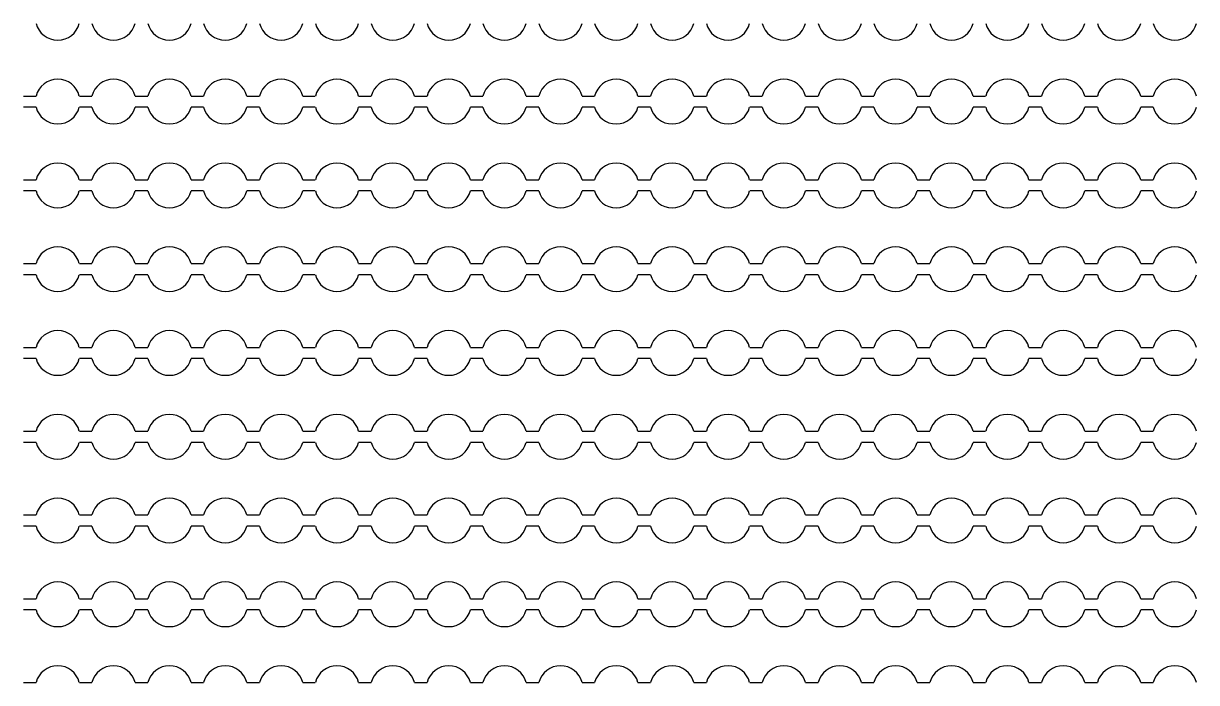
# Model space of a CAD drawing. Extents: x 4056 to 105656, y 4120 to 105720.
# Drawn here: x 32264 to 33314, y 28858 to 29448 of the extents above; entities that cross this region are included whole.
import ezdxf

# ---------------------------------------------------------------- set-up
doc = ezdxf.new("R2010")
doc.units = 13
doc.header["$MEASUREMENT"] = 0
doc.layers.add('Main Layer', color=7, linetype='Continuous', lineweight=0)

msp = doc.modelspace()

# ---------------------------------------------------------------- linework, layer by layer
for p, q in [((32263.9, 29383), (32275.1, 29383)), ((32313.9, 29383), (32325.1, 29383)), ((32363.9, 29383), (32375.1, 29383)), ((32413.9, 29383), (32425.1, 29383)), ((32463.9, 29383), (32475.1, 29383)), ((32513.9, 29383), (32525.1, 29383)), ((32563.9, 29383), (32575.1, 29383)), ((32613.9, 29383), (32625.1, 29383)), ((32663.9, 29383), (32675.1, 29383)), ((32713.9, 29383), (32725.1, 29383)), ((32763.9, 29383), (32775.1, 29383)), ((32813.9, 29383), (32825.1, 29383)), ((32863.9, 29383), (32875.1, 29383)), ((32913.9, 29383), (32925.1, 29383)), ((32963.9, 29383), (32975.1, 29383)), ((33013.9, 29383), (33025.1, 29383)), ((33063.9, 29383), (33075.1, 29383)), ((33113.9, 29383), (33125.1, 29383)), ((33163.9, 29383), (33175.1, 29383)), ((33213.9, 29383), (33225.1, 29383)), ((33263.9, 29383), (33275.1, 29383)), ((32275.1, 29373), (32263.9, 29373)), ((32325.1, 29373), (32313.9, 29373)), ((32375.1, 29373), (32363.9, 29373)), ((32425.1, 29373), (32413.9, 29373)), ((32475.1, 29373), (32463.9, 29373)), ((32525.1, 29373), (32513.9, 29373)), ((32575.1, 29373), (32563.9, 29373)), ((32625.1, 29373), (32613.9, 29373)), ((32675.1, 29373), (32663.9, 29373)), ((32725.1, 29373), (32713.9, 29373)), ((32775.1, 29373), (32763.9, 29373)), ((32825.1, 29373), (32813.9, 29373)), ((32875.1, 29373), (32863.9, 29373)), ((32925.1, 29373), (32913.9, 29373)), ((32975.1, 29373), (32963.9, 29373)), ((33025.1, 29373), (33013.9, 29373)), ((33075.1, 29373), (33063.9, 29373)), ((33125.1, 29373), (33113.9, 29373)), ((33175.1, 29373), (33163.9, 29373)), ((33225.1, 29373), (33213.9, 29373)), ((33275.1, 29373), (33263.9, 29373)), ((32263.9, 29308), (32275.1, 29308)), ((32313.9, 29308), (32325.1, 29308)), ((32363.9, 29308), (32375.1, 29308)), ((32413.9, 29308), (32425.1, 29308)), ((32463.9, 29308), (32475.1, 29308)), ((32513.9, 29308), (32525.1, 29308)), ((32563.9, 29308), (32575.1, 29308)), ((32613.9, 29308), (32625.1, 29308)), ((32663.9, 29308), (32675.1, 29308)), ((32713.9, 29308), (32725.1, 29308)), ((32763.9, 29308), (32775.1, 29308)), ((32813.9, 29308), (32825.1, 29308)), ((32863.9, 29308), (32875.1, 29308)), ((32913.9, 29308), (32925.1, 29308)), ((32963.9, 29308), (32975.1, 29308)), ((33013.9, 29308), (33025.1, 29308)), ((33063.9, 29308), (33075.1, 29308)), ((33113.9, 29308), (33125.1, 29308)), ((33163.9, 29308), (33175.1, 29308)), ((33213.9, 29308), (33225.1, 29308)), ((33263.9, 29308), (33275.1, 29308)), ((32275.1, 29298), (32263.9, 29298)), ((32325.1, 29298), (32313.9, 29298)), ((32375.1, 29298), (32363.9, 29298)), ((32425.1, 29298), (32413.9, 29298)), ((32475.1, 29298), (32463.9, 29298)), ((32525.1, 29298), (32513.9, 29298)), ((32575.1, 29298), (32563.9, 29298)), ((32625.1, 29298), (32613.9, 29298)), ((32675.1, 29298), (32663.9, 29298)), ((32725.1, 29298), (32713.9, 29298)), ((32775.1, 29298), (32763.9, 29298)), ((32825.1, 29298), (32813.9, 29298)), ((32875.1, 29298), (32863.9, 29298)), ((32925.1, 29298), (32913.9, 29298)), ((32975.1, 29298), (32963.9, 29298)), ((33025.1, 29298), (33013.9, 29298)), ((33075.1, 29298), (33063.9, 29298)), ((33125.1, 29298), (33113.9, 29298)), ((33175.1, 29298), (33163.9, 29298)), ((33225.1, 29298), (33213.9, 29298)), ((33275.1, 29298), (33263.9, 29298)), ((32263.9, 29233), (32275.1, 29233)), ((32313.9, 29233), (32325.1, 29233)), ((32363.9, 29233), (32375.1, 29233)), ((32413.9, 29233), (32425.1, 29233)), ((32463.9, 29233), (32475.1, 29233)), ((32513.9, 29233), (32525.1, 29233)), ((32563.9, 29233), (32575.1, 29233)), ((32613.9, 29233), (32625.1, 29233)), ((32663.9, 29233), (32675.1, 29233)), ((32713.9, 29233), (32725.1, 29233)), ((32763.9, 29233), (32775.1, 29233)), ((32813.9, 29233), (32825.1, 29233)), ((32863.9, 29233), (32875.1, 29233)), ((32913.9, 29233), (32925.1, 29233)), ((32963.9, 29233), (32975.1, 29233)), ((33013.9, 29233), (33025.1, 29233)), ((33063.9, 29233), (33075.1, 29233)), ((33113.9, 29233), (33125.1, 29233)), ((33163.9, 29233), (33175.1, 29233)), ((33213.9, 29233), (33225.1, 29233)), ((33263.9, 29233), (33275.1, 29233)), ((32275.1, 29223), (32263.9, 29223)), ((32325.1, 29223), (32313.9, 29223)), ((32375.1, 29223), (32363.9, 29223)), ((32425.1, 29223), (32413.9, 29223)), ((32475.1, 29223), (32463.9, 29223)), ((32525.1, 29223), (32513.9, 29223)), ((32575.1, 29223), (32563.9, 29223)), ((32625.1, 29223), (32613.9, 29223)), ((32675.1, 29223), (32663.9, 29223)), ((32725.1, 29223), (32713.9, 29223)), ((32775.1, 29223), (32763.9, 29223)), ((32825.1, 29223), (32813.9, 29223)), ((32875.1, 29223), (32863.9, 29223)), ((32925.1, 29223), (32913.9, 29223)), ((32975.1, 29223), (32963.9, 29223)), ((33025.1, 29223), (33013.9, 29223)), ((33075.1, 29223), (33063.9, 29223)), ((33125.1, 29223), (33113.9, 29223)), ((33175.1, 29223), (33163.9, 29223)), ((33225.1, 29223), (33213.9, 29223)), ((33275.1, 29223), (33263.9, 29223)), ((32263.9, 29158), (32275.1, 29158)), ((32313.9, 29158), (32325.1, 29158)), ((32363.9, 29158), (32375.1, 29158)), ((32413.9, 29158), (32425.1, 29158)), ((32463.9, 29158), (32475.1, 29158)), ((32513.9, 29158), (32525.1, 29158)), ((32563.9, 29158), (32575.1, 29158)), ((32613.9, 29158), (32625.1, 29158)), ((32663.9, 29158), (32675.1, 29158)), ((32713.9, 29158), (32725.1, 29158)), ((32763.9, 29158), (32775.1, 29158)), ((32813.9, 29158), (32825.1, 29158)), ((32863.9, 29158), (32875.1, 29158)), ((32913.9, 29158), (32925.1, 29158)), ((32963.9, 29158), (32975.1, 29158)), ((33013.9, 29158), (33025.1, 29158)), ((33063.9, 29158), (33075.1, 29158)), ((33113.9, 29158), (33125.1, 29158)), ((33163.9, 29158), (33175.1, 29158)), ((33213.9, 29158), (33225.1, 29158)), ((33263.9, 29158), (33275.1, 29158)), ((32275.1, 29148), (32263.9, 29148)), ((32325.1, 29148), (32313.9, 29148)), ((32375.1, 29148), (32363.9, 29148)), ((32425.1, 29148), (32413.9, 29148)), ((32475.1, 29148), (32463.9, 29148)), ((32525.1, 29148), (32513.9, 29148)), ((32575.1, 29148), (32563.9, 29148)), ((32625.1, 29148), (32613.9, 29148)), ((32675.1, 29148), (32663.9, 29148)), ((32725.1, 29148), (32713.9, 29148)), ((32775.1, 29148), (32763.9, 29148)), ((32825.1, 29148), (32813.9, 29148)), ((32875.1, 29148), (32863.9, 29148)), ((32925.1, 29148), (32913.9, 29148)), ((32975.1, 29148), (32963.9, 29148)), ((33025.1, 29148), (33013.9, 29148)), ((33075.1, 29148), (33063.9, 29148)), ((33125.1, 29148), (33113.9, 29148)), ((33175.1, 29148), (33163.9, 29148)), ((33225.1, 29148), (33213.9, 29148)), ((33275.1, 29148), (33263.9, 29148)), ((32263.9, 29083), (32275.1, 29083)), ((32313.9, 29083), (32325.1, 29083)), ((32363.9, 29083), (32375.1, 29083)), ((32413.9, 29083), (32425.1, 29083)), ((32463.9, 29083), (32475.1, 29083)), ((32513.9, 29083), (32525.1, 29083)), ((32563.9, 29083), (32575.1, 29083)), ((32613.9, 29083), (32625.1, 29083)), ((32663.9, 29083), (32675.1, 29083)), ((32713.9, 29083), (32725.1, 29083)), ((32763.9, 29083), (32775.1, 29083)), ((32813.9, 29083), (32825.1, 29083)), ((32863.9, 29083), (32875.1, 29083)), ((32913.9, 29083), (32925.1, 29083)), ((32963.9, 29083), (32975.1, 29083)), ((33013.9, 29083), (33025.1, 29083)), ((33063.9, 29083), (33075.1, 29083)), ((33113.9, 29083), (33125.1, 29083)), ((33163.9, 29083), (33175.1, 29083)), ((33213.9, 29083), (33225.1, 29083)), ((33263.9, 29083), (33275.1, 29083)), ((32275.1, 29073), (32263.9, 29073)), ((32325.1, 29073), (32313.9, 29073)), ((32375.1, 29073), (32363.9, 29073)), ((32425.1, 29073), (32413.9, 29073)), ((32475.1, 29073), (32463.9, 29073)), ((32525.1, 29073), (32513.9, 29073)), ((32575.1, 29073), (32563.9, 29073)), ((32625.1, 29073), (32613.9, 29073)), ((32675.1, 29073), (32663.9, 29073)), ((32725.1, 29073), (32713.9, 29073)), ((32775.1, 29073), (32763.9, 29073)), ((32825.1, 29073), (32813.9, 29073)), ((32875.1, 29073), (32863.9, 29073)), ((32925.1, 29073), (32913.9, 29073)), ((32975.1, 29073), (32963.9, 29073)), ((33025.1, 29073), (33013.9, 29073)), ((33075.1, 29073), (33063.9, 29073)), ((33125.1, 29073), (33113.9, 29073)), ((33175.1, 29073), (33163.9, 29073)), ((33225.1, 29073), (33213.9, 29073)), ((33275.1, 29073), (33263.9, 29073)), ((32263.9, 29008), (32275.1, 29008)), ((32313.9, 29008), (32325.1, 29008)), ((32363.9, 29008), (32375.1, 29008)), ((32413.9, 29008), (32425.1, 29008)), ((32463.9, 29008), (32475.1, 29008)), ((32513.9, 29008), (32525.1, 29008)), ((32563.9, 29008), (32575.1, 29008)), ((32613.9, 29008), (32625.1, 29008)), ((32663.9, 29008), (32675.1, 29008)), ((32713.9, 29008), (32725.1, 29008)), ((32763.9, 29008), (32775.1, 29008)), ((32813.9, 29008), (32825.1, 29008)), ((32863.9, 29008), (32875.1, 29008)), ((32913.9, 29008), (32925.1, 29008)), ((32963.9, 29008), (32975.1, 29008)), ((33013.9, 29008), (33025.1, 29008)), ((33063.9, 29008), (33075.1, 29008)), ((33113.9, 29008), (33125.1, 29008)), ((33163.9, 29008), (33175.1, 29008)), ((33213.9, 29008), (33225.1, 29008)), ((33263.9, 29008), (33275.1, 29008)), ((32275.1, 28998), (32263.9, 28998)), ((32325.1, 28998), (32313.9, 28998)), ((32375.1, 28998), (32363.9, 28998)), ((32425.1, 28998), (32413.9, 28998)), ((32475.1, 28998), (32463.9, 28998)), ((32525.1, 28998), (32513.9, 28998)), ((32575.1, 28998), (32563.9, 28998)), ((32625.1, 28998), (32613.9, 28998)), ((32675.1, 28998), (32663.9, 28998)), ((32725.1, 28998), (32713.9, 28998)), ((32775.1, 28998), (32763.9, 28998)), ((32825.1, 28998), (32813.9, 28998)), ((32875.1, 28998), (32863.9, 28998)), ((32925.1, 28998), (32913.9, 28998)), ((32975.1, 28998), (32963.9, 28998)), ((33025.1, 28998), (33013.9, 28998)), ((33075.1, 28998), (33063.9, 28998)), ((33125.1, 28998), (33113.9, 28998)), ((33175.1, 28998), (33163.9, 28998)), ((33225.1, 28998), (33213.9, 28998)), ((33275.1, 28998), (33263.9, 28998)), ((32263.9, 28933), (32275.1, 28933)), ((32313.9, 28933), (32325.1, 28933)), ((32363.9, 28933), (32375.1, 28933)), ((32413.9, 28933), (32425.1, 28933)), ((32463.9, 28933), (32475.1, 28933)), ((32513.9, 28933), (32525.1, 28933)), ((32563.9, 28933), (32575.1, 28933)), ((32613.9, 28933), (32625.1, 28933)), ((32663.9, 28933), (32675.1, 28933)), ((32713.9, 28933), (32725.1, 28933)), ((32763.9, 28933), (32775.1, 28933)), ((32813.9, 28933), (32825.1, 28933)), ((32863.9, 28933), (32875.1, 28933)), ((32913.9, 28933), (32925.1, 28933)), ((32963.9, 28933), (32975.1, 28933)), ((33013.9, 28933), (33025.1, 28933)), ((33063.9, 28933), (33075.1, 28933)), ((33113.9, 28933), (33125.1, 28933)), ((33163.9, 28933), (33175.1, 28933)), ((33213.9, 28933), (33225.1, 28933)), ((33263.9, 28933), (33275.1, 28933)), ((32275.1, 28923), (32263.9, 28923)), ((32325.1, 28923), (32313.9, 28923)), ((32375.1, 28923), (32363.9, 28923)), ((32425.1, 28923), (32413.9, 28923)), ((32475.1, 28923), (32463.9, 28923)), ((32525.1, 28923), (32513.9, 28923)), ((32575.1, 28923), (32563.9, 28923)), ((32625.1, 28923), (32613.9, 28923)), ((32675.1, 28923), (32663.9, 28923)), ((32725.1, 28923), (32713.9, 28923)), ((32775.1, 28923), (32763.9, 28923)), ((32825.1, 28923), (32813.9, 28923)), ((32875.1, 28923), (32863.9, 28923)), ((32925.1, 28923), (32913.9, 28923)), ((32975.1, 28923), (32963.9, 28923)), ((33025.1, 28923), (33013.9, 28923)), ((33075.1, 28923), (33063.9, 28923)), ((33125.1, 28923), (33113.9, 28923)), ((33175.1, 28923), (33163.9, 28923)), ((33225.1, 28923), (33213.9, 28923)), ((33275.1, 28923), (33263.9, 28923)), ((32263.9, 28858), (32275.1, 28858)), ((32313.9, 28858), (32325.1, 28858)), ((32363.9, 28858), (32375.1, 28858)), ((32413.9, 28858), (32425.1, 28858)), ((32463.9, 28858), (32475.1, 28858)), ((32513.9, 28858), (32525.1, 28858)), ((32563.9, 28858), (32575.1, 28858)), ((32613.9, 28858), (32625.1, 28858)), ((32663.9, 28858), (32675.1, 28858)), ((32713.9, 28858), (32725.1, 28858)), ((32763.9, 28858), (32775.1, 28858)), ((32813.9, 28858), (32825.1, 28858)), ((32863.9, 28858), (32875.1, 28858)), ((32913.9, 28858), (32925.1, 28858)), ((32963.9, 28858), (32975.1, 28858)), ((33013.9, 28858), (33025.1, 28858)), ((33063.9, 28858), (33075.1, 28858)), ((33113.9, 28858), (33125.1, 28858)), ((33163.9, 28858), (33175.1, 28858)), ((33213.9, 28858), (33225.1, 28858)), ((33263.9, 28858), (33275.1, 28858))]:
    msp.add_line(p, q)
for centre, start, end in [((32294.5, 29453), 194.4775, 345.5225), ((32344.5, 29453), 194.4775, 345.5225), ((32394.5, 29453), 194.4775, 345.5225), ((32444.5, 29453), 194.4775, 345.5225), ((32494.5, 29453), 194.4775, 345.5225), ((32544.5, 29453), 194.4775, 345.5225), ((32594.5, 29453), 194.4775, 345.5225), ((32644.5, 29453), 194.4775, 345.5225), ((32694.5, 29453), 194.4775, 345.5225), ((32744.5, 29453), 194.4775, 345.5225), ((32794.5, 29453), 194.4775, 345.5225), ((32844.5, 29453), 194.4775, 345.5225), ((32894.5, 29453), 194.4775, 345.5225), ((32944.5, 29453), 194.4775, 345.5225), ((32994.5, 29453), 194.4775, 345.5225), ((33044.5, 29453), 194.4775, 345.5225), ((33094.5, 29453), 194.4775, 345.5225), ((33144.5, 29453), 194.4775, 345.5225), ((33194.5, 29453), 194.4775, 345.5225), ((33244.5, 29453), 194.4775, 345.5225), ((33294.5, 29453), 194.4775, 345.5225), ((32294.5, 29378), 14.4775, 165.5225), ((32344.5, 29378), 14.4775, 165.5225), ((32394.5, 29378), 14.4775, 165.5225), ((32444.5, 29378), 14.4775, 165.5225), ((32494.5, 29378), 14.4775, 165.5225), ((32544.5, 29378), 14.4775, 165.5225), ((32594.5, 29378), 14.4775, 165.5225), ((32644.5, 29378), 14.4775, 165.5225), ((32694.5, 29378), 14.4775, 165.5225), ((32744.5, 29378), 14.4775, 165.5225), ((32794.5, 29378), 14.4775, 165.5225), ((32844.5, 29378), 14.4775, 165.5225), ((32894.5, 29378), 14.4775, 165.5225), ((32944.5, 29378), 14.4775, 165.5225), ((32994.5, 29378), 14.4775, 165.5225), ((33044.5, 29378), 14.4775, 165.5225), ((33094.5, 29378), 14.4775, 165.5225), ((33144.5, 29378), 14.4775, 165.5225), ((33194.5, 29378), 14.4775, 165.5225), ((33244.5, 29378), 14.4775, 165.5225), ((33294.5, 29378), 14.4775, 165.5225), ((32294.5, 29378), 194.4775, 345.5225), ((32344.5, 29378), 194.4775, 345.5225), ((32394.5, 29378), 194.4775, 345.5225), ((32444.5, 29378), 194.4775, 345.5225), ((32494.5, 29378), 194.4775, 345.5225), ((32544.5, 29378), 194.4775, 345.5225), ((32594.5, 29378), 194.4775, 345.5225), ((32644.5, 29378), 194.4775, 345.5225), ((32694.5, 29378), 194.4775, 345.5225), ((32744.5, 29378), 194.4775, 345.5225), ((32794.5, 29378), 194.4775, 345.5225), ((32844.5, 29378), 194.4775, 345.5225), ((32894.5, 29378), 194.4775, 345.5225), ((32944.5, 29378), 194.4775, 345.5225), ((32994.5, 29378), 194.4775, 345.5225), ((33044.5, 29378), 194.4775, 345.5225), ((33094.5, 29378), 194.4775, 345.5225), ((33144.5, 29378), 194.4775, 345.5225), ((33194.5, 29378), 194.4775, 345.5225), ((33244.5, 29378), 194.4775, 345.5225), ((33294.5, 29378), 194.4775, 345.5225), ((32294.5, 29303), 14.4775, 165.5225), ((32344.5, 29303), 14.4775, 165.5225), ((32394.5, 29303), 14.4775, 165.5225), ((32444.5, 29303), 14.4775, 165.5225), ((32494.5, 29303), 14.4775, 165.5225), ((32544.5, 29303), 14.4775, 165.5225), ((32594.5, 29303), 14.4775, 165.5225), ((32644.5, 29303), 14.4775, 165.5225), ((32694.5, 29303), 14.4775, 165.5225), ((32744.5, 29303), 14.4775, 165.5225), ((32794.5, 29303), 14.4775, 165.5225), ((32844.5, 29303), 14.4775, 165.5225), ((32894.5, 29303), 14.4775, 165.5225), ((32944.5, 29303), 14.4775, 165.5225), ((32994.5, 29303), 14.4775, 165.5225), ((33044.5, 29303), 14.4775, 165.5225), ((33094.5, 29303), 14.4775, 165.5225), ((33144.5, 29303), 14.4775, 165.5225), ((33194.5, 29303), 14.4775, 165.5225), ((33244.5, 29303), 14.4775, 165.5225), ((33294.5, 29303), 14.4775, 165.5225), ((32294.5, 29303), 194.4775, 345.5225), ((32344.5, 29303), 194.4775, 345.5225), ((32394.5, 29303), 194.4775, 345.5225), ((32444.5, 29303), 194.4775, 345.5225), ((32494.5, 29303), 194.4775, 345.5225), ((32544.5, 29303), 194.4775, 345.5225), ((32594.5, 29303), 194.4775, 345.5225), ((32644.5, 29303), 194.4775, 345.5225), ((32694.5, 29303), 194.4775, 345.5225), ((32744.5, 29303), 194.4775, 345.5225), ((32794.5, 29303), 194.4775, 345.5225), ((32844.5, 29303), 194.4775, 345.5225), ((32894.5, 29303), 194.4775, 345.5225), ((32944.5, 29303), 194.4775, 345.5225), ((32994.5, 29303), 194.4775, 345.5225), ((33044.5, 29303), 194.4775, 345.5225), ((33094.5, 29303), 194.4775, 345.5225), ((33144.5, 29303), 194.4775, 345.5225), ((33194.5, 29303), 194.4775, 345.5225), ((33244.5, 29303), 194.4775, 345.5225), ((33294.5, 29303), 194.4775, 345.5225), ((32294.5, 29228), 14.4775, 165.5225), ((32344.5, 29228), 14.4775, 165.5225), ((32394.5, 29228), 14.4775, 165.5225), ((32444.5, 29228), 14.4775, 165.5225), ((32494.5, 29228), 14.4775, 165.5225), ((32544.5, 29228), 14.4775, 165.5225), ((32594.5, 29228), 14.4775, 165.5225), ((32644.5, 29228), 14.4775, 165.5225), ((32694.5, 29228), 14.4775, 165.5225), ((32744.5, 29228), 14.4775, 165.5225), ((32794.5, 29228), 14.4775, 165.5225), ((32844.5, 29228), 14.4775, 165.5225), ((32894.5, 29228), 14.4775, 165.5225), ((32944.5, 29228), 14.4775, 165.5225), ((32994.5, 29228), 14.4775, 165.5225), ((33044.5, 29228), 14.4775, 165.5225), ((33094.5, 29228), 14.4775, 165.5225), ((33144.5, 29228), 14.4775, 165.5225), ((33194.5, 29228), 14.4775, 165.5225), ((33244.5, 29228), 14.4775, 165.5225), ((33294.5, 29228), 14.4775, 165.5225), ((32294.5, 29228), 194.4775, 345.5225), ((32344.5, 29228), 194.4775, 345.5225), ((32394.5, 29228), 194.4775, 345.5225), ((32444.5, 29228), 194.4775, 345.5225), ((32494.5, 29228), 194.4775, 345.5225), ((32544.5, 29228), 194.4775, 345.5225), ((32594.5, 29228), 194.4775, 345.5225), ((32644.5, 29228), 194.4775, 345.5225), ((32694.5, 29228), 194.4775, 345.5225), ((32744.5, 29228), 194.4775, 345.5225), ((32794.5, 29228), 194.4775, 345.5225), ((32844.5, 29228), 194.4775, 345.5225), ((32894.5, 29228), 194.4775, 345.5225), ((32944.5, 29228), 194.4775, 345.5225), ((32994.5, 29228), 194.4775, 345.5225), ((33044.5, 29228), 194.4775, 345.5225), ((33094.5, 29228), 194.4775, 345.5225), ((33144.5, 29228), 194.4775, 345.5225), ((33194.5, 29228), 194.4775, 345.5225), ((33244.5, 29228), 194.4775, 345.5225), ((33294.5, 29228), 194.4775, 345.5225), ((32294.5, 29153), 14.4775, 165.5225), ((32344.5, 29153), 14.4775, 165.5225), ((32394.5, 29153), 14.4775, 165.5225), ((32444.5, 29153), 14.4775, 165.5225), ((32494.5, 29153), 14.4775, 165.5225), ((32544.5, 29153), 14.4775, 165.5225), ((32594.5, 29153), 14.4775, 165.5225), ((32644.5, 29153), 14.4775, 165.5225), ((32694.5, 29153), 14.4775, 165.5225), ((32744.5, 29153), 14.4775, 165.5225), ((32794.5, 29153), 14.4775, 165.5225), ((32844.5, 29153), 14.4775, 165.5225), ((32894.5, 29153), 14.4775, 165.5225), ((32944.5, 29153), 14.4775, 165.5225), ((32994.5, 29153), 14.4775, 165.5225), ((33044.5, 29153), 14.4775, 165.5225), ((33094.5, 29153), 14.4775, 165.5225), ((33144.5, 29153), 14.4775, 165.5225), ((33194.5, 29153), 14.4775, 165.5225), ((33244.5, 29153), 14.4775, 165.5225), ((33294.5, 29153), 14.4775, 165.5225), ((32294.5, 29153), 194.4775, 345.5225), ((32344.5, 29153), 194.4775, 345.5225), ((32394.5, 29153), 194.4775, 345.5225), ((32444.5, 29153), 194.4775, 345.5225), ((32494.5, 29153), 194.4775, 345.5225), ((32544.5, 29153), 194.4775, 345.5225), ((32594.5, 29153), 194.4775, 345.5225), ((32644.5, 29153), 194.4775, 345.5225), ((32694.5, 29153), 194.4775, 345.5225), ((32744.5, 29153), 194.4775, 345.5225), ((32794.5, 29153), 194.4775, 345.5225), ((32844.5, 29153), 194.4775, 345.5225), ((32894.5, 29153), 194.4775, 345.5225), ((32944.5, 29153), 194.4775, 345.5225), ((32994.5, 29153), 194.4775, 345.5225), ((33044.5, 29153), 194.4775, 345.5225), ((33094.5, 29153), 194.4775, 345.5225), ((33144.5, 29153), 194.4775, 345.5225), ((33194.5, 29153), 194.4775, 345.5225), ((33244.5, 29153), 194.4775, 345.5225), ((33294.5, 29153), 194.4775, 345.5225), ((32294.5, 29078), 14.4775, 165.5225), ((32344.5, 29078), 14.4775, 165.5225), ((32394.5, 29078), 14.4775, 165.5225), ((32444.5, 29078), 14.4775, 165.5225), ((32494.5, 29078), 14.4775, 165.5225), ((32544.5, 29078), 14.4775, 165.5225), ((32594.5, 29078), 14.4775, 165.5225), ((32644.5, 29078), 14.4775, 165.5225), ((32694.5, 29078), 14.4775, 165.5225), ((32744.5, 29078), 14.4775, 165.5225), ((32794.5, 29078), 14.4775, 165.5225), ((32844.5, 29078), 14.4775, 165.5225), ((32894.5, 29078), 14.4775, 165.5225), ((32944.5, 29078), 14.4775, 165.5225), ((32994.5, 29078), 14.4775, 165.5225), ((33044.5, 29078), 14.4775, 165.5225), ((33094.5, 29078), 14.4775, 165.5225), ((33144.5, 29078), 14.4775, 165.5225), ((33194.5, 29078), 14.4775, 165.5225), ((33244.5, 29078), 14.4775, 165.5225), ((33294.5, 29078), 14.4775, 165.5225), ((32294.5, 29078), 194.4775, 345.5225), ((32344.5, 29078), 194.4775, 345.5225), ((32394.5, 29078), 194.4775, 345.5225), ((32444.5, 29078), 194.4775, 345.5225), ((32494.5, 29078), 194.4775, 345.5225), ((32544.5, 29078), 194.4775, 345.5225), ((32594.5, 29078), 194.4775, 345.5225), ((32644.5, 29078), 194.4775, 345.5225), ((32694.5, 29078), 194.4775, 345.5225), ((32744.5, 29078), 194.4775, 345.5225), ((32794.5, 29078), 194.4775, 345.5225), ((32844.5, 29078), 194.4775, 345.5225), ((32894.5, 29078), 194.4775, 345.5225), ((32944.5, 29078), 194.4775, 345.5225), ((32994.5, 29078), 194.4775, 345.5225), ((33044.5, 29078), 194.4775, 345.5225), ((33094.5, 29078), 194.4775, 345.5225), ((33144.5, 29078), 194.4775, 345.5225), ((33194.5, 29078), 194.4775, 345.5225), ((33244.5, 29078), 194.4775, 345.5225), ((33294.5, 29078), 194.4775, 345.5225), ((32294.5, 29003), 14.4775, 165.5225), ((32344.5, 29003), 14.4775, 165.5225), ((32394.5, 29003), 14.4775, 165.5225), ((32444.5, 29003), 14.4775, 165.5225), ((32494.5, 29003), 14.4775, 165.5225), ((32544.5, 29003), 14.4775, 165.5225), ((32594.5, 29003), 14.4775, 165.5225), ((32644.5, 29003), 14.4775, 165.5225), ((32694.5, 29003), 14.4775, 165.5225), ((32744.5, 29003), 14.4775, 165.5225), ((32794.5, 29003), 14.4775, 165.5225), ((32844.5, 29003), 14.4775, 165.5225), ((32894.5, 29003), 14.4775, 165.5225), ((32944.5, 29003), 14.4775, 165.5225), ((32994.5, 29003), 14.4775, 165.5225), ((33044.5, 29003), 14.4775, 165.5225), ((33094.5, 29003), 14.4775, 165.5225), ((33144.5, 29003), 14.4775, 165.5225), ((33194.5, 29003), 14.4775, 165.5225), ((33244.5, 29003), 14.4775, 165.5225), ((33294.5, 29003), 14.4775, 165.5225), ((32294.5, 29003), 194.4775, 345.5225), ((32344.5, 29003), 194.4775, 345.5225), ((32394.5, 29003), 194.4775, 345.5225), ((32444.5, 29003), 194.4775, 345.5225), ((32494.5, 29003), 194.4775, 345.5225), ((32544.5, 29003), 194.4775, 345.5225), ((32594.5, 29003), 194.4775, 345.5225), ((32644.5, 29003), 194.4775, 345.5225), ((32694.5, 29003), 194.4775, 345.5225), ((32744.5, 29003), 194.4775, 345.5225), ((32794.5, 29003), 194.4775, 345.5225), ((32844.5, 29003), 194.4775, 345.5225), ((32894.5, 29003), 194.4775, 345.5225), ((32944.5, 29003), 194.4775, 345.5225), ((32994.5, 29003), 194.4775, 345.5225), ((33044.5, 29003), 194.4775, 345.5225), ((33094.5, 29003), 194.4775, 345.5225), ((33144.5, 29003), 194.4775, 345.5225), ((33194.5, 29003), 194.4775, 345.5225), ((33244.5, 29003), 194.4775, 345.5225), ((33294.5, 29003), 194.4775, 345.5225), ((32294.5, 28928), 14.4775, 165.5225), ((32344.5, 28928), 14.4775, 165.5225), ((32394.5, 28928), 14.4775, 165.5225), ((32444.5, 28928), 14.4775, 165.5225), ((32494.5, 28928), 14.4775, 165.5225), ((32544.5, 28928), 14.4775, 165.5225), ((32594.5, 28928), 14.4775, 165.5225), ((32644.5, 28928), 14.4775, 165.5225), ((32694.5, 28928), 14.4775, 165.5225), ((32744.5, 28928), 14.4775, 165.5225), ((32794.5, 28928), 14.4775, 165.5225), ((32844.5, 28928), 14.4775, 165.5225), ((32894.5, 28928), 14.4775, 165.5225), ((32944.5, 28928), 14.4775, 165.5225), ((32994.5, 28928), 14.4775, 165.5225), ((33044.5, 28928), 14.4775, 165.5225), ((33094.5, 28928), 14.4775, 165.5225), ((33144.5, 28928), 14.4775, 165.5225), ((33194.5, 28928), 14.4775, 165.5225), ((33244.5, 28928), 14.4775, 165.5225), ((33294.5, 28928), 14.4775, 165.5225), ((32294.5, 28928), 194.4775, 345.5225), ((32344.5, 28928), 194.4775, 345.5225), ((32394.5, 28928), 194.4775, 345.5225), ((32444.5, 28928), 194.4775, 345.5225), ((32494.5, 28928), 194.4775, 345.5225), ((32544.5, 28928), 194.4775, 345.5225), ((32594.5, 28928), 194.4775, 345.5225), ((32644.5, 28928), 194.4775, 345.5225), ((32694.5, 28928), 194.4775, 345.5225), ((32744.5, 28928), 194.4775, 345.5225), ((32794.5, 28928), 194.4775, 345.5225), ((32844.5, 28928), 194.4775, 345.5225), ((32894.5, 28928), 194.4775, 345.5225), ((32944.5, 28928), 194.4775, 345.5225), ((32994.5, 28928), 194.4775, 345.5225), ((33044.5, 28928), 194.4775, 345.5225), ((33094.5, 28928), 194.4775, 345.5225), ((33144.5, 28928), 194.4775, 345.5225), ((33194.5, 28928), 194.4775, 345.5225), ((33244.5, 28928), 194.4775, 345.5225), ((33294.5, 28928), 194.4775, 345.5225), ((32294.5, 28853), 14.4775, 165.5225), ((32344.5, 28853), 14.4775, 165.5225), ((32394.5, 28853), 14.4775, 165.5225), ((32444.5, 28853), 14.4775, 165.5225), ((32494.5, 28853), 14.4775, 165.5225), ((32544.5, 28853), 14.4775, 165.5225), ((32594.5, 28853), 14.4775, 165.5225), ((32644.5, 28853), 14.4775, 165.5225), ((32694.5, 28853), 14.4775, 165.5225), ((32744.5, 28853), 14.4775, 165.5225), ((32794.5, 28853), 14.4775, 165.5225), ((32844.5, 28853), 14.4775, 165.5225), ((32894.5, 28853), 14.4775, 165.5225), ((32944.5, 28853), 14.4775, 165.5225), ((32994.5, 28853), 14.4775, 165.5225), ((33044.5, 28853), 14.4775, 165.5225), ((33094.5, 28853), 14.4775, 165.5225), ((33144.5, 28853), 14.4775, 165.5225), ((33194.5, 28853), 14.4775, 165.5225), ((33244.5, 28853), 14.4775, 165.5225), ((33294.5, 28853), 14.4775, 165.5225)]:
    msp.add_arc(centre, 20, start, end)
at = {"layer": 'Main Layer'}
msp.add_circle((54856, 54920.5), 50800, dxfattribs=at)

doc.saveas('drawing.dxf')
